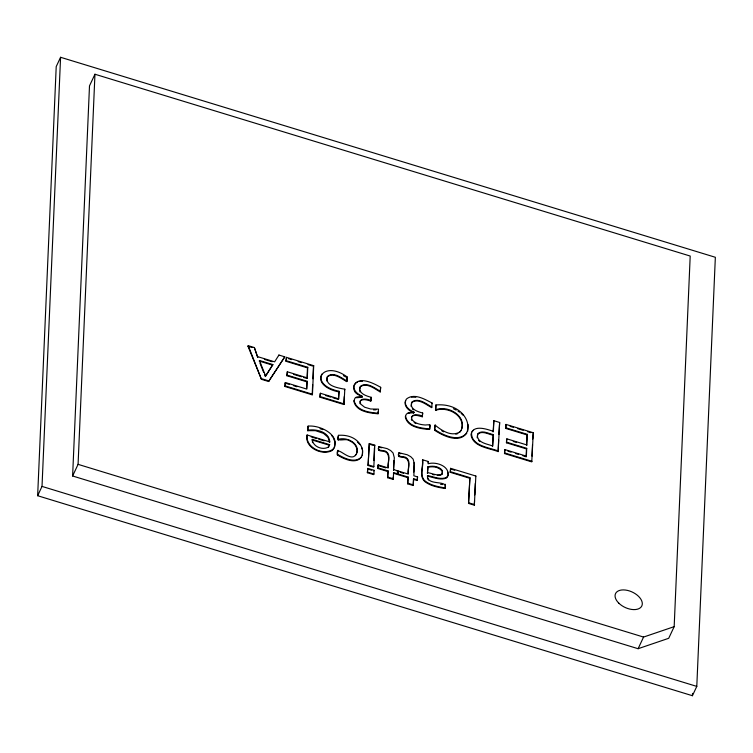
<?xml version="1.0" encoding="UTF-8"?>
<svg xmlns="http://www.w3.org/2000/svg" width="753" height="753" viewBox="0 0 753 753"><rect width="100%" height="100%" fill="white"/><g stroke="black" fill="none" stroke-linecap="round" stroke-linejoin="round"><path stroke-width="1.13" d="M37.65 495.719L56.211 66.603L60.579 57.284L715.35 257.281L696.789 686.397L692.421 695.716L37.65 495.719L42.017 486.41L60.579 57.284M72.617 475.99L89.494 85.88L94.953 74.236L690.2 256.048L674.17 626.656L668.711 638.299L638.111 648.71L72.617 475.99L78.077 464.347L94.953 74.236M307.026 378.467L307.488 367.859L286.036 361.308L286.451 357.355L313.7 365.676L312.467 394.233L312.194 394.817L284.945 386.496L285.359 382.533L306.819 389.085L307.158 381.263L287.166 375.154L287.307 371.784L307.299 377.884L307.026 378.467L303.694 377.451M284.945 386.496L285.359 382.533M286.036 361.308L286.451 357.355M306.593 388.557L306.885 381.846L286.893 375.738L287.307 371.784M307.299 377.884L307.761 367.276L286.3 360.725M307.102 434.98C304.156 447.762 322.538 456.13 332.421 450.369C342.841 435.996 320.58 424.786 308.109 426.132L307.666 430.65L315.451 430.669L323.517 433.361L328.073 437.371L329.485 442.482L329.758 441.898L307.102 434.98C305.04 448.026 325.296 456.93 334.087 448.233M307.666 430.65L308.109 426.132M312.194 394.817L312.636 384.538M312.881 378.825L313.38 367.398M326.623 380.914L327.207 376.999C333.165 371.822 341.231 378.618 346.719 381.573L346.992 380.99C341.504 378.034 333.438 371.238 327.48 376.415C324.204 386.063 338.436 387.983 344.827 389.216L343.914 404.512L320.006 397.208L320.147 393.847L320.42 393.264L338.69 398.845L338.417 399.429L333.042 397.782M320.006 397.208L320.42 393.264M338.417 399.429L339.019 391.249C307.111 384.501 322.444 358.88 347.171 376.942L346.992 380.99M338.69 398.845L339.019 391.249M356.771 453.014C358.061 447.969 354.654 442.905 350.004 441.089C346.201 437.013 334.869 443.978 338.492 435.319C370.561 433.031 371.125 476.028 337.4 454.963C335.085 442.83 349.646 463.001 355.623 455.038M337.4 454.963L337.843 450.332M338.05 439.94L338.492 435.319M343.914 404.512L344.262 396.586M346.719 381.573L347.171 376.942M356.395 397.744C369.478 396.859 355.698 396.172 354.305 390.534C352.592 387.306 354.089 382.891 357.741 381.865M360.254 386.816C366.617 382.119 374.693 388.877 380.227 391.946L380.67 387.315C373.761 383.333 357.571 374.966 353.872 386.534C353.694 390.242 356.621 393.075 359.548 394.873C367.765 398.582 355.896 394.864 354.814 398.553L353.854 401.17C355.868 411.402 369.375 413.162 378.062 413.755L378.514 409.124L370.664 409.001L364.631 407.213L360.612 404.032L360.254 400.935M367.379 472.715L367.822 468.385L374.081 470.305L373.921 474.042L373.648 474.625L367.379 472.715L367.822 468.385M368.085 465.505L369.281 443.489L374.787 445.174L373.855 466.596L373.582 467.18L368.085 465.505L369.281 443.489M360.489 400.7C363.501 398.488 367.577 400.257 370.815 401.085L371.229 397.311C366.495 396.003 358.466 393.706 360.019 387.24M370.815 401.085L371.229 397.311M373.874 460.412L374.41 448.007M378.062 413.755L378.157 411.731M380.227 391.946L380.67 387.315M393.668 472.649L393.395 473.232L397.113 474.371L397.386 473.788L393.668 472.649L393.132 479.388L387.626 477.713L387.899 471.557L377.771 468.46L377.902 465.467L378.175 464.883L388.294 467.98C387.268 463.057 391.315 455.621 386.59 451.904C384.152 449.183 376.735 452.271 378.957 446.642L387.202 448.647L390.675 450.558L393.085 453.014L394.318 457.786L393.527 470.239L393.951 460.525M388.077 467.425C387.786 462.191 391.325 452.431 383.315 451.226C380.171 451.028 376.716 450.812 378.957 446.642M377.771 468.46L378.175 464.883M387.626 477.713L388.171 470.973L378.044 467.877M393.132 479.388L393.217 477.336M397.386 473.788L397.518 470.794L393.8 469.656M413.717 478.776L413.181 485.516L407.674 483.831L407.947 477.675L397.819 474.588L397.951 471.594L398.224 471.011L408.342 474.098C407.317 469.175 411.364 461.74 406.639 458.022C404.201 455.311 396.784 458.389 399.005 452.769L407.251 454.765L410.724 456.676L413.133 459.132L414.366 463.904L413.849 475.783L417.567 476.922L417.162 480.489L413.444 479.36L413.717 478.776L417.435 479.906M408.126 473.552C407.834 468.319 411.373 458.558 403.363 457.353C400.219 457.146 396.765 456.939 399.005 452.769M397.819 474.588L398.224 471.011M407.674 483.831L408.22 477.091L398.092 474.004M411.552 412.842L413.632 412.936L413.915 412.079C409.406 410.244 403.937 406.008 405.66 400.464M413.632 412.936L413.915 412.079M413.181 485.516L413.444 479.36M413.764 472.046L414.009 462.756M417.162 480.489L417.567 476.922M411.439 417.228C413.745 413.651 418.997 416.023 422.273 416.795L422.678 413.03C417.953 411.722 409.914 409.416 411.467 402.959M422.273 416.795L422.678 413.03M422.725 459.819C423.675 466.625 418.932 476.056 425.389 481.252C431.074 485.469 438.331 486.805 445.174 487.916C448.364 479.435 426.527 486.457 427.591 475.585C433.775 476.64 440.693 480.16 446.877 477.327L448.026 475.924C449.918 465.966 435.893 461.391 428.099 463.773L428.193 461.485L422.725 459.819L422.452 460.403C423.402 467.208 418.659 476.64 425.116 481.835C430.801 486.052 438.058 487.389 444.901 488.499L445.174 487.916M427.968 466.766L427.44 473.289L427.968 466.766C432.919 465.523 439.366 466.258 442.463 470.738L442.369 473.816C437.935 476.583 432.391 473.251 427.713 472.705M413.905 412.352L408.126 412.879L406.262 414.263L405.302 416.88C407.317 427.12 420.823 428.881 429.521 429.464C430.801 423.713 429.944 424.739 425.247 425.012C420.532 424.645 415.157 423.675 412.07 419.75C409.34 413.359 419.176 414.282 422.546 416.211M429.521 429.464L429.972 424.843M411.703 402.535C418.075 397.838 426.142 404.596 431.676 407.665L432.128 403.034C424.805 399.297 414.141 392.774 406.488 398.996C402.262 404.615 408.314 410.931 413.642 412.663M461.796 428.673C464.742 414.912 447.386 406.366 435.902 410.216L435.931 404.973C478.607 401.368 479.143 459.057 434.585 430.274L435.055 425.106C441.531 430.424 451.593 437.239 459.885 431.846M434.585 430.274L435.055 425.106M435.46 410.074L435.931 404.973M444.901 488.499L445.334 484.254M469.637 478.23L450.172 472.282L450.586 468.328L475.849 476.037L474.343 505.188L468.545 503.418L469.91 477.647L450.445 471.698L450.586 468.328M468.545 503.418L469.91 477.647M474.343 505.188L474.541 500.613M474.785 494.9L475.275 483.482M492.481 446.576L493.243 434.585C488.509 433.653 482.334 429.765 477.986 433.559L477.157 437.785M493.243 434.585L492.754 446.002C487.342 443.931 477.948 443.028 477.298 435.761M493.384 431.347L493.846 420.701L499.644 422.471L498.138 451.612C489.008 447.988 472.733 446.953 470.992 434.594C473.006 424.184 486.749 429.144 493.384 431.347L493.111 431.921L493.846 420.701M498.138 451.612L498.627 440.185M498.872 434.472L499.644 422.471M506.025 424.419L505.875 427.789L527.326 434.34L526.601 445.531L527.053 434.923L505.602 428.372L506.025 424.419L533.275 432.74L531.759 461.881L504.51 453.56L504.661 450.181L504.934 449.597L526.385 456.158L526.112 456.732L522.893 455.753M504.51 453.56L504.934 449.597M526.112 456.732L526.451 448.91L506.458 442.802L506.609 439.432L506.882 438.848L526.874 444.948M506.458 442.802L506.882 438.848M526.385 456.158L526.724 448.327L506.731 442.218M532.013 456.167L532.503 444.741M532.748 439.037L533.275 432.74M692.421 695.716L692.525 693.372M467.707 431.215L467.98 424.457M334.699 446.84L334.906 441.851L333.344 437.86M359.529 389.197L360.527 386.233C366.89 381.536 374.966 388.294 380.5 391.362M362.315 455.518L362.56 450.238M471.594 432.278C470.427 445.795 489.431 447.536 498.411 451.028M442.096 474.399L442.19 471.322C439.093 466.841 432.646 466.107 427.695 467.349M356.216 454.473C361.299 443.95 347.161 436.439 338.323 439.366M460.93 430.782C467.858 416.569 448.468 405.01 436.175 409.632L435.733 409.5M328.449 447.376L329.645 444.656L312.344 439.376L312.486 442.632M257.978 356.743L274.629 361.826L278.93 355.049L284.785 356.837L268.586 381.498L261.442 379.314L247.982 346.267L248.255 345.683L254.373 347.557L257.705 357.317L254.373 347.557M261.442 379.314L248.255 345.683M264.501 374.505L265.329 376.575L272.878 364.574L259.446 360.471L265.602 375.992L272.878 364.574M278.657 355.632L278.93 355.049M268.586 381.498L284.785 356.837M286.893 375.738L287.166 375.154M307.488 367.859L307.761 367.276M313.7 365.676L313.427 366.259L307.977 364.593M306.885 381.846L307.158 381.263M307.986 430.744L308.259 430.161C316.429 428.834 329.277 431.911 329.758 441.898M346.314 381.451L346.578 380.867M344.554 389.8L344.827 389.216M329.645 444.656L329.372 445.239L312.071 439.959M338.37 440.044L338.643 439.46M362.174 397.217L362.457 396.37M338.172 450.435L337.57 450.915M374.514 445.757L374.787 445.174M378.543 450.463L378.815 449.889M373.808 470.889L374.081 470.305M387.899 471.557L388.171 470.973M398.601 456.591L398.864 456.007M397.245 471.378L397.518 470.794M431.855 403.617L432.128 403.034M435.902 410.216L436.175 409.632M429.342 425.313L429.615 424.73M407.947 477.675L408.22 477.091M435.526 425.257L434.782 425.69M427.92 462.069L428.193 461.485M427.591 475.585L427.318 476.169C433.502 477.223 440.42 480.743 446.604 477.91L448.204 474.559L447.527 471.585M450.172 472.282L450.445 471.698M475.576 476.621L475.849 476.037M505.602 428.372L505.875 427.789M527.053 434.923L527.326 434.34M526.451 448.91L526.724 448.327M638.111 648.71L643.561 637.066L674.17 626.656M321.757 374.128C316.806 384.388 330.68 390.534 338.746 391.833M355.35 455.612L356.489 453.89M459.612 432.429L461.203 430.198M466.804 433.21C458.097 442.425 443.724 435.366 434.858 429.69M361.628 456.92C355.068 463.669 344.347 458.379 337.673 454.379M477.713 434.142C482.061 430.349 488.236 434.227 492.97 435.168M472.159 431.384L473.43 430.217M328.722 446.793C323.141 450.802 312.523 446.764 312.344 439.376M455.819 434.227L457.899 433.568M407.853 413.463L410.517 412.804M440.966 475.162L437.286 475.407M359.887 381.366L362.419 381.3M411.345 397.085L415.807 397.264M373.516 409.877L376.001 409.82M378.335 413.171C369.648 412.578 356.141 410.827 354.117 400.587M429.794 428.89C421.096 428.297 407.589 426.537 405.575 416.296M440.58 484.348L442.66 484.537M379.738 447.395L381.856 447.734M398.732 453.353L400.85 453.692M432.41 474.494L434.359 474.851M247.982 346.267L252.057 347.51M288.361 358.597L291.627 359.595M298.169 361.591L301.435 362.598M510.11 426.33L513.377 427.327M517.735 428.664L523.184 430.321M527.552 431.657L530.818 432.655M431.949 407.081C426.414 404.013 418.348 397.255 411.976 401.951L411.091 406.385M264.369 359.36L272.144 361.732M259.173 361.054L272.614 365.158M293.698 374.401L301.473 376.773M513.273 441.465L516.605 442.482M371.088 400.502C367.502 398.921 359.096 397.311 359.896 403.617M285.086 383.117L289.378 384.425M293.67 385.743L296.889 386.722M325.522 395.485L330.896 397.132M507.88 451.169L511.099 452.148M515.391 453.457L518.601 454.445M261.715 378.731L268.859 380.914M285.218 385.913L312.467 394.233M320.279 396.624L344.187 403.928M504.783 452.977L532.032 461.297M370.109 444.411L373.413 445.418M451.414 469.241L454.708 470.249M311.149 436.881L316.542 438.528M318.698 439.187L324.091 440.834M377.902 465.467L385.771 467.877M400.201 472.282L403.57 473.308M368.358 464.921L373.855 466.596M368.594 469.288L371.718 470.249M387.899 477.129L393.405 478.804M407.947 483.247L413.453 484.932M468.818 502.835L474.616 504.604M367.652 472.131L373.921 474.042M78.077 464.347L643.561 637.066M42.017 486.41L696.789 686.397M320.016 428.655L322.783 429.634M453.4 408.719L456.196 410.112M343.424 375.672L346.032 377.065M441.832 430.772L443.621 431.817M414.188 422.555L415.807 423.515M457.956 411.119L459.594 412.22M357.402 442.011L359.99 444.665M461.118 413.388L463.199 415.27M478.626 440.439L479.972 441.653M412.343 408.823L413.406 409.83M331.715 435.639L332.92 437.088M428.457 479.981L427.384 478.051M411.354 419.336L411.797 420.334M259.992 363.125L263.682 372.434M359.633 390.666L360.103 391.955M361.826 447.706L362.315 449.39M618.768 603.125A14.523 8.499 25.1 0 0 641.744 606.09A14.523 8.499 25.1 0 0 625.527 590.051A14.523 8.499 25.1 0 0 618.768 603.125"/></g></svg>
